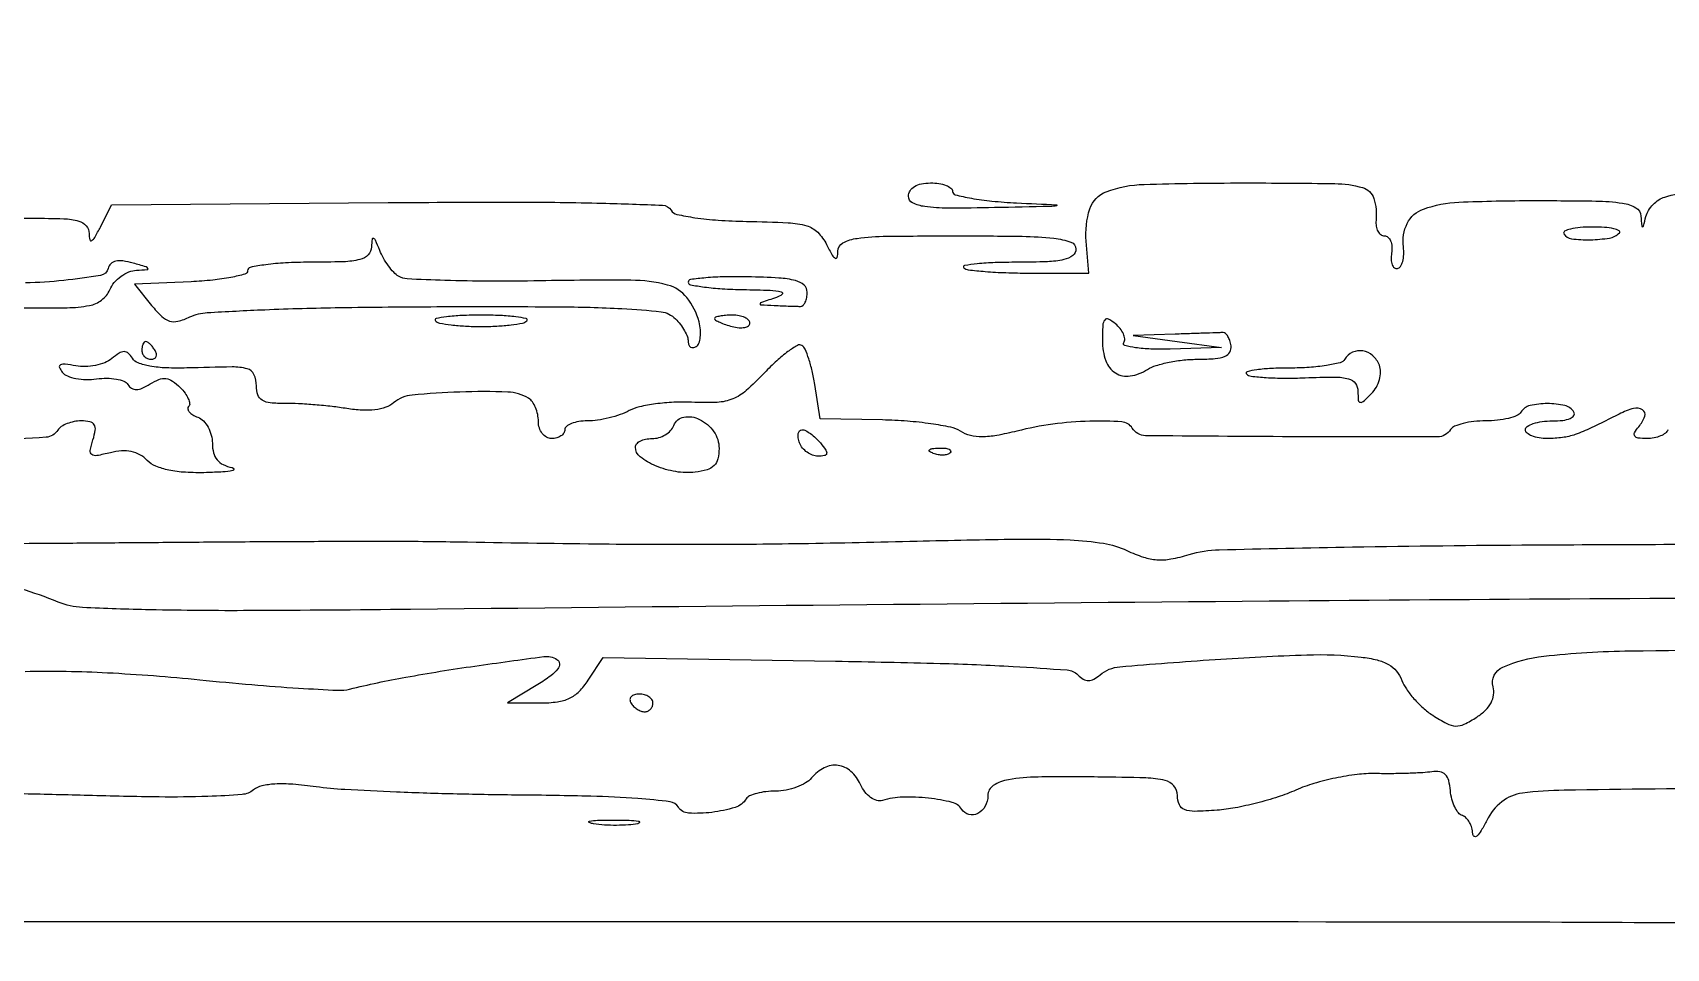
# Model space of a CAD drawing. Extents: x 0 to 5034, y 0 to 2560.
# Drawn here: x 806.6 to 992, y 260.2 to 364.1 of the extents above; entities that cross this region are included whole.
import ezdxf

# ---------------------------------------------------------------- set-up
doc = ezdxf.new("R2010")
doc.units = 0

msp = doc.modelspace()

# ---------------------------------------------------------------- linework, layer by layer
for points in [[(537.766971, 263.219699, 0.000035), (601.115625, 263.199988, 0.000045), (676.65134, 263.188681, 0.000036), (758.5, 263.189695, -0.00005), (959.629134, 263.186606, -0.002021), (1003.377606, 263.004753, -0.002765)], [(713.5, 305.453509, -0.000033), (745.636676, 305.695296, -0.00005), (773.440625, 305.899877, -0.000016), (797.567791, 306.07423, -0.001513)], [(1003.124904, 368.532092, 0.000724), (992.28236, 368.657944, 0.060996), (990.639313, 368.473676, -0.052009), (988.975038, 368.256769, -0.000456), (976.203423, 367.940404, -0.001581), (961.519132, 367.636521, -0.001019), (944.5, 367.37286, 0.000081), (925.785063, 367.118045, 0.000068), (905.934375, 366.841848, 0.000069), (887.793229, 366.584484, 0.000189), (875, 366.396409, -0.00146), (863.812832, 366.260399, -0.001036), (851.2625, 366.170474, -0.001045), (839.278325, 366.13449, -0.002219), (830, 366.167205, 0.00096), (822.057762, 366.215201, 0.001038), (814.31875, 366.231038, 0.000977), (807.681127, 366.21787, 0.005017), (804, 366.166433, -0.004754)], [(802.935725, 342.927657, -0.00971), (806.660515, 343, -0.008616), (810.146255, 342.939927, -0.058637), (811.844946, 342.680407, -0.151937), (812.685751, 342.141107, -0.174359), (813.014742, 341.25, 0.04936), (813.089236, 340.556864, 0.512819), (813.311288, 340.458394, 0.133146), (813.663924, 340.817896, 0.010694), (814.293889, 342), (815.558294, 344.5), (846.961168, 344.764502, -0.001956), (861.71925, 344.831079, -0.006843), (871.233239, 344.706568, -0.003649), (878.087788, 344.472941, -0.248922), (879.058734, 343.904967, 0.202196), (879.718101, 343.436018, 0.018036), (881.762393, 343.057405, 0.020286), (884.414759, 342.773866, 0.012006), (887.595102, 342.640465, -0.006908), (892.34749, 342.489636, -0.059222), (894.442665, 342.143238, -0.127636), (895.693669, 341.400045, -0.078112), (896.703647, 340, 0.010691), (897.335154, 338.817221, 0.133163), (897.688354, 338.457722, 0.51252), (897.910678, 338.556409, 0.049386), (897.985258, 339.25, -0.274646), (898.560542, 340.200004, -0.09061), (900.178296, 340.71732, -0.029244), (903.522508, 340.95281, -0.002958), (911.5, 341, -0.003511), (918.880669, 340.948179, -0.024158), (922.5, 340.722222, -0.054088), (924.431572, 340.292864, -0.32143), (925, 339.5, -0.235233), (924.63552, 338.768148, -0.10674), (923.638889, 338.30625, -0.046285), (921.753946, 338.062099, -0.009076), (918.333333, 338, 0.008618), (915.817897, 337.956643, 0.016528), (913.804514, 337.820486, 0.015327), (912.355221, 337.629197, 0.611151), (912.277778, 337.388889, 0.169568), (912.780718, 337.146277, 0.007784), (914.703953, 336.957292, 0.012212), (917.03298, 336.82215, 0.008384), (919.678942, 336.777778), (926.468995, 336.777778), (926.158291, 340.384111, -0.099275), (926.57058, 344.051192, -0.230068), (928.43471, 346.004163, -0.082183), (932.729913, 346.84093, -0.007102), (943.928571, 347, -0.003282), (954.36066, 346.931533, -0.065299), (957.513026, 346.475916, -0.252315), (958.794052, 345.238055, -0.102758), (959.052296, 342.75, 0.062497), (959.067998, 342.080774, 0.08723), (959.257254, 341.514062, 0.10992), (959.585095, 341.1367, 0.160493), (960, 341, -0.183953), (960.403926, 340.846189, -0.112724), (960.703135, 340.42585, -0.08353), (960.849517, 339.793399, -0.054929), (960.812858, 339.045448, 0.045814), (960.763479, 338.311258, 0.084312), (960.877804, 337.725133, 0.133961), (961.129593, 337.377755, 0.224779), (961.473283, 337.295448, 0.202007), (961.824331, 337.538615, 0.074301), (962.074057, 338.100815, 0.058493), (962.19309, 338.873597, 0.041594), (962.151733, 339.749879, -0.148993), (962.596582, 342.413071, -0.19442), (964.427588, 344.036666, -0.074872), (968.46001, 344.820208, -0.010614), (976.928571, 345, -0.0035), (983.978509, 344.950649, -0.032165), (987.028072, 344.711355, -0.095727), (988.531067, 344.190676, -0.250088), (989.116001, 343.25, 0.002597), (989.196432, 342.125175, 0.368188), (989.283708, 342.03733, 0.361133), (989.38631, 342.109046, 0.002565), (989.680277, 343.203012, -0.074578), (989.976504, 343.891596, -0.053611), (990.492052, 344.552774, -0.053626), (991.136166, 345.089018, -0.07477), (991.814275, 345.406481, -0.058707), (994.755797, 345.915384, -0.010278)], [(804.551422, 332.835488, 0.004622), (810.51522, 332.845022, 0.044057), (813.048071, 333.09634, 0.116698), (814.438704, 333.716196, 0.125515), (815.359679, 334.880046, -0.072397), (815.877457, 335.698185, -0.058024), (816.643804, 336.406545, -0.059358), (817.530448, 336.904364, -0.086598), (818.402814, 337.09968, 0.006022), (819.621997, 337.172355, 0.533763), (819.698107, 337.305709, 0.207907), (819.498468, 337.473476, 0.003103), (818, 337.908728, 0.033164), (816.859804, 338.151962, 0.088521), (816.031898, 338.124871, 0.138184), (815.483951, 337.836869, 0.143499), (815.176676, 337.309048, -0.299912), (814.307056, 336.505549, -0.013915), (810.129743, 335.936803, -0.022428), (805.789859, 335.664585, -0.052466)], [(992.168887, 319.006662, -0.150647), (991.892962, 318.620813, -0.062582), (991.332913, 318.295707, -0.054135), (990.599174, 318.074519, -0.046189), (989.794222, 318, -0.025986), (988.78853, 318.052304, -0.219218), (988.408196, 318.277983, -0.290716), (988.393642, 318.662583, -0.041201), (988.868879, 319.342009, 0.086917), (989.546105, 320.526661, 0.348603), (989.297502, 321.264631, 0.214162), (988.278499, 321.421822, 0.051164), (986.642189, 320.785017, -0.005725), (983.462049, 319.201785, -0.030107), (981.6583, 318.459754, -0.048707), (980.20165, 318.114466, -0.033865), (978.513569, 318, -0.037919), (977.551005, 318.073104, -0.056821), (976.738361, 318.29375, -0.074638), (976.183616, 318.617031, -0.227337), (976, 319, -0.257909), (976.212425, 319.384428, -0.061379), (976.898586, 319.70625, -0.048032), (977.887118, 319.927265, -0.031003), (979.059017, 320, 0.027979), (980.243706, 320.066344, 0.069343), (981.083987, 320.281216, 0.145541), (981.490145, 320.608231, 0.297719), (981.5, 321, 0.198614), (980.472281, 321.741634, 0.058309), (978.5, 321.972421, 0.058309), (976.527719, 321.741634, 0.198614), (975.5, 321, -0.158284), (975.044084, 320.61344, -0.036095), (974.070061, 320.29375, -0.033884), (972.840047, 320.073436, -0.02738), (971.5, 320, 0.026647), (970.161164, 319.928599, 0.033254), (968.934886, 319.714255, 0.035233), (967.9646, 319.403483, 0.160564), (967.516842, 319.02725, -0.259412), (966.018882, 318.190166, -0.001506), (949.455932, 318.207724, -0.001513), (932.897197, 318.325271, -0.257233), (931.392243, 319.174354, 0.243384), (930.192472, 319.893105, 0.021832), (926.571967, 319.960442, 0.026989), (922.370952, 319.627764, 0.028429), (918.303792, 318.846277, -0.016786), (916.005839, 318.349018, -0.044201), (914.329374, 318.195709, -0.061778), (913.021074, 318.354195, -0.078736), (911.903734, 318.828046, 0.088298), (910.783933, 319.278048, 0.01565), (908.548331, 319.672563, 0.016505), (905.867203, 319.969679, 0.014203), (903.034318, 320.108478), (895.983112, 320.253418), (895.360204, 324.148872, 0.017435), (895.060617, 325.67832, 0.022719), (894.675034, 327.051604, 0.021226), (894.262746, 328.141638, 0.154506), (893.902432, 328.5603, 0.275693), (893.393551, 328.568216, 0.0268), (892.316972, 327.868932, 0.02799), (891.037068, 326.821999, 0.01826), (889.677482, 325.482145, -0.022047), (887.581642, 323.447767, -0.085233), (886.048217, 322.494109, -0.085732), (884.289133, 322.109461, -0.02246), (881.390813, 322.111444, 0.022892), (879.35612, 322.111081, 0.021662), (877.291823, 321.926305, 0.022207), (875.481353, 321.602467, 0.0676), (874.312857, 321.167436, -0.039209), (873.291611, 320.719901, -0.023379), (872.018575, 320.342934, -0.023317), (870.706965, 320.084541, -0.036989), (869.565741, 320, 0.037126), (868.583152, 319.92694, 0.055859), (867.753687, 319.70625, 0.073287), (867.186603, 319.383099, 0.230594), (867, 319, -0.148195), (866.884432, 318.618646, -0.098894), (866.559375, 318.29375, -0.082425), (866.073457, 318.074694, -0.064853), (865.5, 318, -0.128528), (864.92796, 318.149516, -0.100726), (864.440625, 318.570164, -0.089148), (864.112945, 319.199409, -0.075715), (864, 319.940983, 0.051652), (863.917835, 320.734241, 0.048267), (863.67448, 321.512985, 0.051753), (863.316544, 322.163915, 0.103127), (862.891846, 322.566843, 0.131048), (860.522171, 323.28164, 0.016327), (855.096797, 323.280026, 0.015438), (849.672362, 322.933357, 0.150631), (847.574692, 322.061989, -0.089925), (846.670996, 321.552508, -0.05244), (845.455833, 321.269003, -0.043772), (843.974148, 321.214255, -0.02817), (842.263773, 321.397763, 0.012139), (840.586, 321.632371, 0.008048), (838.650921, 321.82371, 0.008103), (836.764361, 321.948892, 0.015599), (835.25, 321.977451, -0.025499), (833.569627, 322.042428, -0.115524), (832.64505, 322.348479, -0.176931), (832.163975, 322.954623, -0.08033), (832, 323.968674, 0.10551), (831.722293, 325.270043, 0.22826), (830.959343, 325.914602, 0.066749), (829.244428, 326.120259, 0.00413), (824.107893, 326.00617, -0.017386), (821.768398, 326.016234, -0.034344), (819.922461, 326.215872, -0.043197), (818.587356, 326.574949, -0.168608), (817.934109, 327.106615, 0.066544), (817.464081, 327.68023, 0.194354), (816.995549, 327.860618, 0.140211), (816.426029, 327.687553, 0.029785), (815.581962, 327.068022, -0.079148), (814.797734, 326.603503, -0.044543), (813.734186, 326.288713, -0.04308), (812.575126, 326.157611, -0.053904), (811.497002, 326.245324, 0.015764), (810.285112, 326.437615, 0.141601), (809.75914, 326.355162, 0.402553), (809.648275, 326.068095, 0.074102), (809.972275, 325.533407, 0.123493), (810.556508, 325.105346, 0.048026), (811.523335, 324.816191, 0.043778), (812.679636, 324.691841, 0.041363), (813.862598, 324.766526, -0.036859), (815.021655, 324.850174, -0.044697), (816.106397, 324.751215, -0.050701), (816.971839, 324.500829, -0.159912), (817.427939, 324.116597, 0.118551), (817.843942, 323.704056, 0.145206), (818.371339, 323.56555, 0.097573), (819.053085, 323.722377, 0.034417), (819.942256, 324.196011, -0.046594), (820.942708, 324.698088, -0.122945), (821.732145, 324.799166, -0.12206), (822.479991, 324.517473, -0.045592), (823.348277, 323.79458, -0.036426), (823.900895, 323.154992, -0.054999), (824.272614, 322.520382, -0.072058), (824.424732, 321.98353, -0.233522), (824.309253, 321.642586, 0.240961), (824.219471, 321.364689, 0.137525), (824.371344, 321.036791, 0.082013), (824.769774, 320.701164, 0.042521), (825.356872, 320.41655, -0.108294), (825.98534, 320.002859, -0.066415), (826.517331, 319.288723, -0.06182), (826.877398, 318.397953, -0.065256), (827, 317.462562, 0.062853), (827.13535, 316.390102, 0.108784), (827.538726, 315.591653, 0.109753), (828.237151, 315.040987, 0.064776), (829.25, 314.705733, -0.297444), (829.429953, 314.531762, -0.423616), (829.317857, 314.359663, -0.033136), (828.183822, 314.216202, -0.008325), (826.321429, 314.136182, -0.019984), (823.948103, 314.168631, -0.03781), (822.051999, 314.415015, -0.048206), (820.602393, 314.865243, -0.097285), (819.613297, 315.52956, 0.071461), (818.775078, 316.157201, 0.074222), (817.804641, 316.513491, 0.067252), (816.691601, 316.59085, 0.045279), (815.431262, 316.393392, -0.016201), (813.890152, 316.059264, -0.208239), (813.328822, 316.190402, -0.288257), (813.148741, 316.655542, -0.028863), (813.456782, 317.863832, 0.037191), (813.715845, 318.955574, 0.180845), (813.592122, 319.568488, 0.206564), (813.111782, 319.901633, 0.04979), (812.126405, 320, 0.047443), (811.310125, 319.922371, 0.046567), (810.517767, 319.692207, 0.050468), (809.862814, 319.354043, 0.110384), (809.470455, 318.952195, -0.243116), (808.123613, 318.144414, -0.008745), (801.932217, 317.860813, -0.016164)], [(803.797474, 306.099229, 0.000148), (810.2, 306.142723, 0.00018), (817.820838, 306.199495, 0.000146), (826, 306.265763, -0.000872), (834.398446, 306.321614, -0.000909), (842.68125, 306.347197, -0.000873), (849.8416, 306.343799, -0.003994), (854, 306.301347, 0.001628), (869.699239, 306.06678, 0.003217), (882.164777, 306.001341, 0.003532), (893.842733, 306.097673, 0.002487), (906.973821, 306.364104, -0.002652), (918.272052, 306.589628, -0.014836), (924.32316, 306.498766, -0.027811), (928.141897, 306.114489, -0.071915), (930.781106, 305.299582, 0.030483), (932.653533, 304.547109, 0.063886), (934.190908, 304.245742, 0.062041), (935.783136, 304.338112, 0.027313), (937.838031, 304.833327, -0.066665), (941.266606, 305.379466, -0.001835), (956.392624, 305.699587, -0.00301), (976.866081, 305.934438, -0.001032), (1006.530746, 306.034918, -0.000272), (1085.328188, 306.096372, -0.00084)], [(1019.695739, 299.98044, 0.001242), (946.912329, 299.541945, 0.000529), (849.5, 298.610059, -0.00163), (831.246448, 298.475629, -0.006285), (819.908314, 298.571606, -0.006661), (812.274085, 298.833989, -0.085894), (809.5, 299.451546, 0.026196), (805.257885, 300.942751, 0.059765)], [(805.744158, 291.588811, -0.01767), (815.090265, 291.435878, -0.012422), (825.57855, 290.631529, 0.00407), (831.494731, 290.07828, 0.005688), (836.792201, 289.687001, 0.003543), (841.242157, 289.440821, 0.072467), (842.57855, 289.570185, -0.015897), (848.945065, 290.923101, -0.008806), (856.788875, 292.188827, -0.00332), (864.621983, 293.258624, -0.172343), (866.095192, 292.941168, -0.239922), (866.388985, 292.457954, -0.183966), (866.210478, 291.856535, -0.073872), (865.414952, 291.083705, -0.018997), (863.917743, 290.09105), (860.5, 288.007476), (864.226947, 288.003738, 0.033103), (866.155399, 288.129612, 0.078376), (867.5316, 288.536985, 0.087525), (868.623071, 289.314273, 0.04937), (869.646452, 290.583171), (871.339011, 293.166341), (897.70892, 292.743756, -0.002657), (909.575323, 292.490516, -0.007495), (917.862645, 292.145226, -0.004538), (924.001614, 291.74128, -0.179547), (925.215621, 291.184379, 0.062511), (925.831668, 290.70573, 0.135425), (926.405474, 290.549106, 0.124451), (927.011054, 290.703977, 0.048719), (927.730483, 291.191284, -0.153321), (929.972335, 292.108751, -0.004065), (940.794259, 292.933318, -0.0086), (951.196874, 293.461364, -0.037452), (957.356865, 293.206503, -0.030898), (959.17533, 292.879365, -0.070305), (960.468514, 292.362628, -0.08995), (961.36795, 291.605129, -0.082213), (961.978233, 290.557252, 0.060671), (962.489414, 289.586096, 0.029827), (963.352818, 288.485807, 0.029072), (964.398515, 287.435315, 0.037397), (965.478976, 286.605732, 0.022956), (967.080403, 285.658511, 0.112171), (968.08988, 285.384748, 0.124745), (969.063509, 285.589007, 0.03127), (970.485101, 286.398281, 0.046706), (971.465294, 287.180256, 0.076899), (972.106122, 288.022222, 0.091321), (972.394206, 288.906495, 0.097453), (972.338321, 289.81426, -0.369466), (973.43275, 292.068136, -0.075261), (978.07347, 293.306126, -0.02432), (987.911338, 293.915153, -0.002549), (1011, 294.102187, -0.000274)], [(1001.030763, 278.36522, 0.000759), (980.395096, 278.098348, 0.027607), (975.664296, 277.768309, 0.136553), (973.323781, 276.789004, 0.11169), (971.61029, 274.672813, -0.018317), (970.992952, 273.528691, -0.07018), (970.490511, 272.896533, -0.342044), (970.191679, 272.866561, -0.254798), (970.02277, 273.166667, 0.063898), (969.928061, 273.832554, 0.062948), (969.668158, 274.456594, 0.068525), (969.289999, 274.94667, 0.114245), (968.847555, 275.217482, -0.146522), (968.390842, 275.538542, -0.055315), (967.974159, 276.208234, -0.04872), (967.655286, 277.085319, -0.042237), (967.492617, 278.050815, 0.043741), (967.296637, 279.193086, 0.12972), (966.908005, 279.879241, 0.161146), (966.290541, 280.199061, 0.079061), (965.395061, 280.199572, -0.024699), (964.374255, 280.089063, -0.006431), (962.72497, 280.013827, -0.006522), (960.841173, 279.976746, -0.006621), (958.966538, 279.989126, 0.035525), (956.902531, 279.883411, 0.020634), (954.452668, 279.479364, 0.020529), (952.011236, 278.866957, 0.03162), (949.966538, 278.120496, -0.024861), (947.93056, 277.345899, -0.015834), (945.495635, 276.640011, -0.015906), (943.05723, 276.098085, -0.0283), (941.018602, 275.830941, -0.012289), (938.47365, 275.705789, -0.095219), (937.304608, 275.900819, -0.209379), (936.729905, 276.455827, -0.095472), (936.518602, 277.5, 0.173109), (936.119503, 278.586177, 0.163168), (935.112775, 279.206693, 0.049838), (932.935213, 279.489806, 0.004618), (927.5, 279.601021, 0.005805), (920.697587, 279.598393, 0.038814), (917.329784, 279.295873, 0.102071), (915.620392, 278.631655, 0.254475), (915, 277.491629, -0.12519), (914.69223, 276.281686, -0.14794), (913.854888, 275.455196, -0.186812), (912.847612, 275.338072, -0.193257), (912.041862, 275.932266, 0.197759), (910.946173, 276.725696, 0.031056), (908.266944, 277.197119, 0.034809), (905.343363, 277.321418, 0.067255), (903.0366, 276.945823, -0.143035), (902.388488, 276.938321, -0.088985), (901.699016, 277.271435, -0.073686), (901.05647, 277.900354, -0.05556), (900.549471, 278.75, 0.102032), (899.463683, 280.238071, 0.151837), (898.012728, 280.913558, 0.152111), (896.43649, 280.646922, 0.102505), (895, 279.5, -0.088019), (894.320455, 278.924733, -0.043345), (893.292851, 278.440625, -0.041217), (892.107014, 278.11085, -0.047248), (890.936572, 278, 0.028587), (889.818108, 277.936001, 0.034894), (888.787881, 277.744191, 0.037454), (887.970826, 277.46551, 0.154625), (887.579826, 277.129162, -0.181788), (886.312877, 276.150795, -0.044125), (883.681634, 275.590708, -0.043296), (881.049933, 275.498565, -0.246223), (879.883131, 276.189097, 0.227454), (878.944328, 276.790739, 0.01186), (875.281336, 277.154216, 0.012835), (869.957328, 277.418067, 0.003821), (861.816856, 277.550015, -0.003839), (854.76662, 277.664541, -0.004155), (847.902488, 277.885843, -0.003919), (842.021709, 278.170556, -0.020033), (838.766082, 278.484964, 0.014437), (836.131071, 278.769229, 0.031813), (834.107291, 278.799565, 0.042088), (832.608603, 278.599449, 0.119528), (831.668238, 278.139625, -0.154669), (830.375765, 277.614655, -0.011229), (826.485171, 277.394775, -0.011671), (820.962698, 277.335907, -0.00392), (812.902156, 277.501341, 0.0021), (805.652912, 277.676519, 0.001983)]]:
    msp.add_lwpolyline(points, format="xyb")
for points in [[(911, 346.04381, 0.346076), (911.308763, 345.651146, 0.015126), (913.129688, 345.267123, 0.02016), (915.470588, 344.94372, 0.012352), (918.25, 344.742507, -0.000869), (922.800025, 344.517994, -0.875461), (922.807989, 344.420579, -0.04814), (922.057794, 344.331658, -0.00035), (915.75, 344.198697, -0.005107), (910.485537, 344.145194, -0.03317), (907.841884, 344.320903, -0.082624), (906.469201, 344.741851, -0.284408), (906, 345.5, -0.140575), (906.177821, 346.11998, -0.118484), (906.666667, 346.6, -0.088208), (907.456621, 346.90137, -0.04716), (908.5, 347, -0.036414), (909.457452, 346.930178, -0.054985), (910.265625, 346.719119, -0.072037), (910.818944, 346.410244, -0.233573)], [(980.367878, 341.213778, 0.229119), (981.232911, 340.663266, 0.03355), (983.369344, 340.558019, 0.035564), (985.53522, 340.751182, 0.157624), (986.659434, 341.326101, 0.499401), (986.623033, 341.582662, 0.071669), (986.040956, 341.802042, 0.037314), (984.991858, 341.952816, 0.017039), (983.60765, 342, 0.019963), (982.212044, 341.944256, 0.039579), (981.119122, 341.769047, 0.062268), (980.449747, 341.515217, 0.433901)], [(845.063386, 339.75, -0.184466), (844.682748, 338.852302, -0.141448), (843.752346, 338.314764, -0.053248), (841.88572, 338.058433, -0.007518), (838, 338, 0.012803), (835.316307, 337.931269, 0.021074), (833.05625, 337.719671, 0.016452), (831.307594, 337.422391, 0.356411), (831, 337.04569, -0.337973), (830.702782, 336.65621, -0.018686), (829.114923, 336.284849, -0.022652), (827.042777, 335.977858, -0.013936), (824.582717, 335.79569), (818.165434, 335.5), (820.112134, 333.102888, 0.029401), (821.257963, 331.850164, 0.120372), (822.139499, 331.33181, 0.137628), (823.094313, 331.31421, 0.043132), (824.45509, 331.797584, -0.091926), (826.422752, 332.287852, -0.004805), (832.949496, 332.62261, -0.006594), (841.453198, 332.864594, -0.003078), (852.476827, 332.96497, -0.001973), (866.228264, 332.951261, -0.011434), (873.484795, 332.749398, -0.016302), (877.92437, 332.378813, -0.16896), (879.551154, 331.591703, -0.03493), (880.105595, 330.953868, -0.033496), (880.574402, 330.236387, -0.03534), (880.899755, 329.547347, -0.09289), (881, 329.012412, 0.087554), (881.068682, 328.62319, 0.166416), (881.266173, 328.378538, 0.178544), (881.560757, 328.316215, 0.102532), (881.90612, 328.441979, 0.167772), (882.212145, 328.816739, 0.059867), (882.373656, 329.498133, 0.051088), (882.383066, 330.34904, 0.041086), (882.225309, 331.250996, 0.104831), (880.851426, 333.995119, 0.162806), (878.649733, 335.421729, 0.061748), (874.485422, 335.961166, 0.00586), (864.192908, 335.896948, -0.005098), (858.434431, 335.852246, -0.0075), (853.375409, 335.94045, -0.003956), (849.11768, 336.112317, -0.127006), (848.132674, 336.418003, -0.06769), (847.583005, 336.87051, -0.029232), (846.979193, 337.604455, -0.028263), (846.418605, 338.472411, -0.033377), (845.993309, 339.352327, 0.006985), (845.514806, 340.492126, 0.191089), (845.288075, 340.7172, 0.505107), (845.124553, 340.621094, 0.016951)], [(880.999453, 335.75, 0.360249), (881.249242, 335.448752, 0.012964), (882.835777, 335.191031, 0.018533), (884.853759, 334.992539, 0.01126), (887.25, 334.90032, -0.005167), (890.285852, 334.820514, -0.049794), (891.563547, 334.645511, -0.605981), (891.634611, 334.361955, -0.104581), (891, 334, 0.001977), (889.314061, 333.452707, 0.25058), (889.166136, 333.297662, 0.47836), (889.253669, 333.175444, 0.003158), (890.75, 333.09968, 0.001328), (891.666412, 333.06152, 0.001437), (892.559375, 333.029281, 0.001352), (893.325293, 333.005905, 0.006952), (893.75, 333, 0.201458), (894.036597, 333.120359, 0.084643), (894.279688, 333.470606, 0.064723), (894.444871, 333.988816, 0.044858), (894.5, 334.602062, 0.214527), (894.139475, 335.40367, 0.118512), (893.173499, 335.918385, 0.049206), (891.298531, 336.211975, 0.00877), (887.749453, 336.352062, 0.010422), (885.161226, 336.354825, 0.017297), (882.98204, 336.236231, 0.011419), (881.254647, 336.042306, 0.375516)], [(852.309524, 331.357143, 0.151877), (852.78927, 331.104969, 0.014819), (854.099405, 330.903125, 0.017701), (855.711331, 330.761187, 0.013108), (857.5, 330.714286, 0.013108), (859.288669, 330.761187, 0.017701), (860.900595, 330.903125, 0.014819), (862.21073, 331.104969, 0.151877), (862.690476, 331.357143, 0.592644), (862.617128, 331.607883, 0.023253), (861.430952, 331.811161, 0.020445), (859.693918, 331.954516, 0.010365), (857.5, 332, 0.010365), (855.306082, 331.954516, 0.020445), (853.569048, 331.811161, 0.023253), (852.382872, 331.607883, 0.592644)], [(884, 331.616631, 0.269386), (884.102864, 331.439563, 0.023188), (884.5875, 331.192243, 0.025621), (885.233613, 330.938458, 0.016817), (886, 330.710251, 0.040966), (886.766322, 330.575635, 0.070464), (887.4125, 330.607123, 0.106581), (887.842465, 330.789795, 0.24384), (888, 331.09362, 0.206609), (887.850443, 331.440102, 0.082769), (887.4125, 331.733751, 0.063112), (886.765641, 331.933456, 0.043375), (886, 332, 0.018041), (885.233356, 331.972329, 0.029316), (884.5875, 331.887385, 0.029396), (884.109555, 331.766282, 0.326917)], [(928, 329.09106, 0.083692), (928.380221, 326.835431, 0.169412), (929.484114, 325.441007, 0.183503), (931.143575, 325.100184, 0.09979), (933.118897, 325.842179, -0.066047), (934.100153, 326.287871, -0.024183), (935.581254, 326.65989, -0.023476), (937.259194, 326.914837, -0.025967), (938.897947, 327, 0.018498), (940.812299, 327.070849, 0.07953), (941.918443, 327.333011, 0.16681), (942.464361, 327.813766, 0.167525), (942.598844, 328.527494, 0.042112), (942.46248, 329.110147, 0.058058), (942.238608, 329.59821, 0.072844), (941.966928, 329.926396, 0.195917), (941.687328, 330.027494, -0.001428), (941.223524, 330.010268, -0.000083), (939.80659, 329.961927, -0.000126), (938.119543, 329.905077, -0.000093), (936.25, 329.842896), (931.5, 329.685793), (936.5, 329), (941.5, 328.314207), (935.690983, 328.157104, -0.014134), (933.500497, 328.159794, -0.027083), (931.749342, 328.306615, -0.032779), (930.561591, 328.55151, -0.500285), (930.429973, 328.886693, 0.165938), (930.528516, 329.317852, 0.078442), (930.379611, 329.875922, 0.064546), (930.018024, 330.470716, 0.050777), (929.48899, 331.009138, 0.052084), (928.693388, 331.540282, 0.363684), (928.270074, 331.448704, 0.153889), (928.043062, 330.835828, 0.012339)], [(819, 328, 0.105053), (819.081062, 327.618444, 0.099167), (819.311086, 327.29375, 0.09642), (819.654762, 327.076123, 0.093332), (820.059017, 327, 0.108972), (820.413961, 327.078288, 0.182303), (820.6254, 327.29375, 0.161196), (820.656512, 327.6179, 0.082592), (820.5, 328, 0.029505), (820.231006, 328.382774, 0.035638), (819.933975, 328.70625, 0.038439), (819.65171, 328.934461, 0.151918), (819.440983, 329, 0.210953), (819.272352, 328.92554, 0.081139), (819.129539, 328.70625, 0.061769), (819.032345, 328.382849, 0.042167)], [(955.5, 327, -0.196139), (954.963253, 326.608763, -0.020813), (953.416266, 326.29375, -0.023212), (951.467313, 326.072873, -0.01661), (949.274316, 326, 0.011304), (947.168922, 325.952394, 0.022634), (945.511856, 325.802058, 0.028328), (944.412445, 325.587906, 0.581618), (944.340513, 325.326154, 0.170473), (944.871681, 325.071076, 0.011425), (946.576808, 324.922096, 0.015404), (948.662364, 324.852214, 0.01087), (951.00718, 324.896889, -0.00848), (954.375369, 324.977171, -0.064708), (955.944934, 324.784149, -0.175003), (956.705568, 324.265892, -0.157842), (957, 323.356449, 0.019757), (957.040204, 322.339372, 0.34577), (957.25, 322.111819, 0.229367), (957.607677, 322.218849, 0.010927), (958.536744, 323.108173, 0.066386), (959.088416, 323.82963, 0.062393), (959.445836, 324.685446, 0.065733), (959.568333, 325.556508, 0.093986), (959.429755, 326.322459, 0.120136), (958.68233, 327.402098, 0.13975), (957.560599, 327.941793, 0.151623), (956.391683, 327.788712, 0.14757)], [(884.5, 316.885447, -0.058125), (884.361732, 315.700065, -0.139341), (883.934315, 314.934399, -0.125343), (883.133494, 314.459386, -0.042799), (881.799453, 314.18835, -0.070127), (879.580341, 314.244127, -0.057904), (877.304691, 314.900551, -0.064279), (875.553435, 315.914659, -0.23349), (875, 317.035184, -0.188094), (875.143665, 317.40357, -0.089174), (875.556072, 317.716585, -0.068993), (876.168583, 317.928844, -0.048994), (876.893011, 318, 0.071883), (877.659191, 318.110723, 0.0638), (878.396999, 318.435322, 0.066854), (878.996157, 318.915298, 0.099193), (879.354699, 319.481948, -0.261433), (880.502398, 320.434928, -0.163663), (882.276506, 320.179667, -0.123239), (883.901986, 318.775183, -0.154452)], [(896, 317.5, -0.019452), (896.618521, 316.692802, -0.200989), (896.707386, 316.292085, -0.317246), (896.472734, 316.060911, -0.040905), (895.729434, 316, -0.089319), (895.107074, 316.112071, -0.066583), (894.490059, 316.440625, -0.06554), (893.971713, 316.926585, -0.080255), (893.638374, 317.5, -0.048206), (893.479271, 318.074722, -0.088276), (893.480416, 318.559375, -0.138104), (893.635061, 318.877135, -0.21403), (893.90894, 319, -0.120558), (894.318264, 318.89985, -0.035603), (894.872234, 318.559375, -0.033474), (895.461215, 318.074068, -0.030499)], [(910.729167, 316.395833, -0.126455), (910.402231, 316.202593, -0.060344), (909.916927, 316.123424, -0.05415), (909.359369, 316.160852, -0.051402), (908.8125, 316.316886, -0.054073), (908.395823, 316.538436, -0.470617), (908.37858, 316.720685, -0.168741), (908.670344, 316.862007, -0.018894), (909.416667, 316.921053, -0.028489), (910.112848, 316.910055, -0.077125), (910.592839, 316.799335, -0.208169), (910.77538, 316.614691, -0.296942)], [(874.5, 288, 0.06081), (874.806203, 287.617485, 0.051032), (875.2129, 287.29375, 0.053229), (875.653442, 287.073302, 0.089642), (876.059017, 287, 0.105429), (876.418051, 287.076556, 0.099231), (876.723586, 287.29375, 0.096318), (876.928382, 287.618268, 0.092995), (877, 288, 0.153634), (876.879982, 288.381379, 0.097988), (876.542039, 288.70625, 0.080552), (876.037096, 288.925455, 0.062283), (875.440983, 289, 0.066118), (874.889346, 288.926733, 0.138808), (874.521475, 288.70625, 0.191142), (874.392057, 288.379648, 0.139169)], [(875.26375, 274.296069, -0.031163), (874.209518, 274.160023, -0.015827), (872.872547, 274.114038, -0.015659), (871.485188, 274.153707, -0.022548), (870.26375, 274.282419, -0.075924), (869.761725, 274.438612, -0.720633), (869.780601, 274.581582, -0.040183), (870.711719, 274.684722, -0.006817), (872.5, 274.713986, -0.00738), (874.29708, 274.692368, -0.030832), (875.374351, 274.596853, -0.49082), (875.455688, 274.450815, -0.248898)]]:
    msp.add_lwpolyline(points, format="xyb", close=True)

doc.saveas('drawing.dxf')
